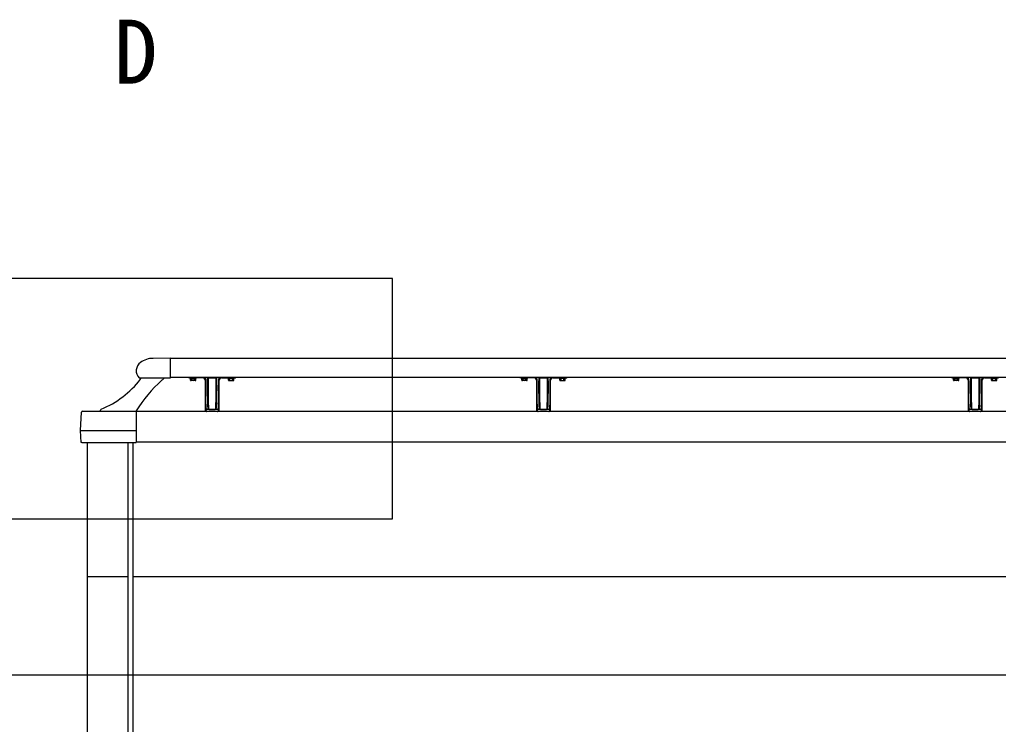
# Model space of a CAD drawing. Units: millimetres, scale not verified. Extents: x -693 to 693, y -1120 to 1121.
# Drawn here: x 277.9 to 381.1, y 504.1 to 578.4 of the extents above; entities that cross this region are included whole.
import ezdxf
from ezdxf.enums import TextEntityAlignment as Align

# ---------------------------------------------------------------- set-up
doc = ezdxf.new("R2010")
doc.units = ezdxf.units.MM
doc.header["$LTSCALE"] = 6
doc.layers.add('0-5_YKK_A1', color=4, linetype='Continuous')
doc.styles.add('ＭＳ ゴシック', font='')
doc.styles.get('ＭＳ ゴシック').set_extended_font_data('MS Gothic')

msp = doc.modelspace()

# ---------------------------------------------------------------- linework, layer by layer
at = {"layer": '0-5_YKK_A1'}
for p, q in [((293.798, 542.684), (291.948, 542.675)), ((293.808, 540.634), (293.798, 542.684)), ((554.411, 542.65), (293.798, 542.65)), ((290.488, 540.617), (293.808, 540.634)), ((554.4, 540.65), (293.808, 540.65)), ((295.679, 540.68), (295.679, 540.68)), ((295.729, 540.63), (295.729, 540.63)), ((297.191, 540.63), (295.729, 540.63)), ((295.854, 540.615), (295.854, 540.63)), ((295.876, 540.615), (296.485, 540.615)), ((295.876, 540.539), (295.876, 540.615)), ((296.485, 540.539), (296.485, 540.615)), ((297.204, 540.63), (297.191, 540.63)), ((297.191, 540.63), (297.191, 540.63)), ((297.757, 540.634), (297.783, 540.65)), ((297.854, 540.62), (298.505, 540.62)), ((298.575, 540.65), (298.601, 540.634)), ((299.168, 540.63), (299.155, 540.63)), ((299.168, 540.63), (299.168, 540.63)), ((300.483, 540.615), (299.873, 540.615)), ((299.873, 540.539), (299.873, 540.615)), ((300.483, 540.539), (300.483, 540.615)), ((300.505, 540.615), (300.505, 540.63)), ((330.604, 540.68), (330.604, 540.68)), ((330.654, 540.63), (330.654, 540.63)), ((332.116, 540.63), (330.654, 540.63)), ((330.779, 540.615), (330.779, 540.63)), ((330.801, 540.615), (331.41, 540.615)), ((330.801, 540.539), (330.801, 540.615)), ((331.41, 540.539), (331.41, 540.615)), ((332.129, 540.63), (332.116, 540.63)), ((332.116, 540.63), (332.116, 540.63)), ((332.682, 540.634), (332.708, 540.65)), ((332.779, 540.62), (333.43, 540.62)), ((333.5, 540.65), (333.526, 540.634)), ((334.093, 540.63), (334.08, 540.63)), ((334.093, 540.63), (334.093, 540.63)), ((335.408, 540.615), (334.798, 540.615)), ((334.798, 540.539), (334.798, 540.615)), ((335.408, 540.539), (335.408, 540.615)), ((335.43, 540.615), (335.43, 540.63)), ((376.104, 540.68), (376.104, 540.68)), ((376.154, 540.63), (376.154, 540.63)), ((377.616, 540.63), (376.154, 540.63)), ((376.279, 540.615), (376.279, 540.63)), ((376.301, 540.615), (376.91, 540.615)), ((376.301, 540.539), (376.301, 540.615)), ((376.91, 540.539), (376.91, 540.615)), ((377.629, 540.63), (377.616, 540.63)), ((377.616, 540.63), (377.616, 540.63)), ((378.182, 540.634), (378.208, 540.65)), ((378.279, 540.62), (378.93, 540.62)), ((379, 540.65), (379.026, 540.634)), ((379.593, 540.63), (379.58, 540.63)), ((379.593, 540.63), (379.593, 540.63)), ((380.908, 540.615), (380.298, 540.615)), ((380.298, 540.539), (380.298, 540.615)), ((380.908, 540.539), (380.908, 540.615)), ((380.93, 540.615), (380.93, 540.63)), ((295.876, 540.539), (296.485, 540.539)), ((295.89, 540.514), (295.934, 540.539)), ((295.89, 540.364), (295.89, 540.514)), ((295.89, 540.364), (295.934, 540.339)), ((295.934, 540.539), (296.424, 540.539)), ((296.424, 540.339), (295.934, 540.339)), ((296.035, 540.365), (296.035, 540.514)), ((296.323, 540.365), (296.323, 540.514)), ((296.468, 540.514), (296.424, 540.539)), ((296.468, 540.364), (296.424, 540.339)), ((296.468, 540.364), (296.468, 540.514)), ((297.429, 540.38), (297.429, 537.084)), ((297.706, 540.554), (297.715, 540.604)), ((297.762, 540.556), (297.756, 540.522)), ((298.603, 540.522), (298.597, 540.556)), ((298.643, 540.604), (298.653, 540.554)), ((298.929, 537.084), (298.929, 540.38)), ((300.483, 540.539), (299.873, 540.539)), ((299.891, 540.514), (299.934, 540.539)), ((299.891, 540.364), (299.891, 540.514)), ((299.891, 540.364), (299.934, 540.339)), ((300.425, 540.539), (299.934, 540.539)), ((299.934, 540.339), (300.425, 540.339)), ((300.035, 540.365), (300.035, 540.514)), ((300.324, 540.365), (300.324, 540.514)), ((300.468, 540.514), (300.425, 540.539)), ((300.468, 540.364), (300.425, 540.339)), ((300.468, 540.364), (300.468, 540.514)), ((330.801, 540.539), (331.41, 540.539)), ((330.815, 540.514), (330.859, 540.539)), ((330.815, 540.364), (330.815, 540.514)), ((330.815, 540.364), (330.859, 540.339)), ((330.859, 540.539), (331.349, 540.539)), ((331.349, 540.339), (330.859, 540.339)), ((330.96, 540.365), (330.96, 540.514)), ((331.248, 540.365), (331.248, 540.514)), ((331.393, 540.514), (331.349, 540.539)), ((331.393, 540.364), (331.349, 540.339)), ((331.393, 540.364), (331.393, 540.514)), ((332.354, 540.38), (332.354, 537.084)), ((332.631, 540.554), (332.64, 540.604)), ((332.687, 540.556), (332.681, 540.522)), ((333.528, 540.522), (333.522, 540.556)), ((333.568, 540.604), (333.578, 540.554)), ((333.854, 537.084), (333.854, 540.38)), ((335.408, 540.539), (334.798, 540.539)), ((334.816, 540.514), (334.859, 540.539)), ((334.816, 540.364), (334.816, 540.514)), ((334.816, 540.364), (334.859, 540.339)), ((335.35, 540.539), (334.859, 540.539)), ((334.859, 540.339), (335.35, 540.339)), ((334.96, 540.365), (334.96, 540.514)), ((335.249, 540.365), (335.249, 540.514)), ((335.393, 540.514), (335.35, 540.539)), ((335.393, 540.364), (335.35, 540.339)), ((335.393, 540.364), (335.393, 540.514)), ((376.301, 540.539), (376.91, 540.539)), ((376.315, 540.514), (376.359, 540.539)), ((376.315, 540.364), (376.315, 540.514)), ((376.315, 540.364), (376.359, 540.339)), ((376.359, 540.539), (376.849, 540.539)), ((376.849, 540.339), (376.359, 540.339)), ((376.46, 540.365), (376.46, 540.514)), ((376.748, 540.365), (376.748, 540.514)), ((376.893, 540.514), (376.849, 540.539)), ((376.893, 540.364), (376.849, 540.339)), ((376.893, 540.364), (376.893, 540.514)), ((377.854, 540.38), (377.854, 537.084)), ((378.131, 540.554), (378.14, 540.604)), ((378.187, 540.556), (378.181, 540.522)), ((379.028, 540.522), (379.022, 540.556)), ((379.068, 540.604), (379.078, 540.554)), ((379.354, 537.084), (379.354, 540.38)), ((380.908, 540.539), (380.298, 540.539)), ((380.316, 540.514), (380.359, 540.539)), ((380.316, 540.364), (380.316, 540.514)), ((380.316, 540.364), (380.359, 540.339)), ((380.85, 540.539), (380.359, 540.539)), ((380.359, 540.339), (380.85, 540.339)), ((380.46, 540.365), (380.46, 540.514)), ((380.749, 540.365), (380.749, 540.514)), ((380.893, 540.514), (380.85, 540.539)), ((380.893, 540.364), (380.85, 540.339)), ((380.893, 540.364), (380.893, 540.514)), ((284.288, 535.088), (284.405, 536.996)), ((286.427, 537.113), (286.427, 537.228)), ((290.173, 537.13), (290.165, 537.113)), ((421.354, 537.088), (290.179, 537.088)), ((290.179, 536.996), (290.179, 535.088)), ((297.603, 537.093), (297.603, 537.088)), ((297.604, 537.093), (298.755, 537.093)), ((297.607, 537.321), (297.812, 537.321)), ((297.756, 537.411), (297.75, 537.442)), ((297.799, 537.395), (297.804, 537.376)), ((298.457, 537.297), (297.902, 537.297)), ((297.911, 537.287), (298.448, 537.287)), ((298.448, 537.246), (297.911, 537.246)), ((298.457, 537.297), (298.457, 537.297)), ((298.547, 537.321), (298.752, 537.321)), ((298.554, 537.376), (298.559, 537.395)), ((298.609, 537.442), (298.603, 537.411)), ((298.755, 537.088), (298.755, 537.093)), ((332.528, 537.093), (332.528, 537.088)), ((332.529, 537.093), (333.68, 537.093)), ((332.532, 537.321), (332.737, 537.321)), ((332.681, 537.411), (332.675, 537.442)), ((332.724, 537.395), (332.729, 537.376)), ((333.382, 537.297), (332.827, 537.297)), ((332.836, 537.287), (333.373, 537.287)), ((333.373, 537.246), (332.836, 537.246)), ((333.382, 537.297), (333.382, 537.297)), ((333.472, 537.321), (333.677, 537.321)), ((333.479, 537.376), (333.484, 537.395)), ((333.534, 537.442), (333.528, 537.411)), ((333.68, 537.088), (333.68, 537.093)), ((378.028, 537.093), (378.028, 537.088)), ((378.029, 537.093), (379.18, 537.093)), ((378.032, 537.321), (378.237, 537.321)), ((378.181, 537.411), (378.175, 537.442)), ((378.224, 537.395), (378.229, 537.376)), ((378.882, 537.297), (378.327, 537.297)), ((378.336, 537.287), (378.873, 537.287)), ((378.873, 537.246), (378.336, 537.246)), ((378.882, 537.297), (378.882, 537.297)), ((378.972, 537.321), (379.177, 537.321)), ((378.979, 537.376), (378.984, 537.395)), ((379.034, 537.442), (379.028, 537.411)), ((379.18, 537.088), (379.18, 537.093)), ((284.363, 535.088), (290.179, 535.088)), ((290.179, 535.088), (290.179, 533.813)), ((284.441, 533.813), (290.179, 533.813)), ((285.004, 533.813), (285.004, 474.188)), ((289.304, 533.813), (289.304, 474.188)), ((289.804, 533.813), (289.804, 474.188)), ((421.354, 533.838), (290.179, 533.838)), ((285.004, 519.688), (289.304, 519.688)), ((289.804, 519.688), (423.854, 519.688))]:
    msp.add_line(p, q, dxfattribs=at)
for points in [[(261.337, 509.325), (441.279, 509.325), (441.279, 563.916), (409.801, 563.916), (419.198, 567.337)], [(261.337, 525.777), (317.179, 525.777), (317.179, 551.103), (261.337, 551.103), (270.734, 554.523)], [(290.724, 540.605), (290.731, 540.617), (290.731, 540.618)], [(293.166, 540.616), (293.166, 540.616), (293.169, 540.618)], [(295.854, 540.615), (296.504, 540.615), (296.504, 540.63)], [(297.854, 540.62), (297.818, 540.613), (297.79, 540.597)], [(298.569, 540.597), (298.538, 540.614), (298.505, 540.62)], [(299.168, 540.63), (300.629, 540.63), (300.629, 540.63)], [(300.505, 540.615), (299.855, 540.615), (299.855, 540.63)], [(330.779, 540.615), (331.429, 540.615), (331.429, 540.63)], [(332.779, 540.62), (332.743, 540.613), (332.715, 540.597)], [(333.494, 540.597), (333.463, 540.614), (333.43, 540.62)], [(334.093, 540.63), (335.554, 540.63), (335.554, 540.63)], [(335.43, 540.615), (334.78, 540.615), (334.78, 540.63)], [(376.279, 540.615), (376.929, 540.615), (376.929, 540.63)], [(378.279, 540.62), (378.243, 540.613), (378.215, 540.597)], [(378.994, 540.597), (378.963, 540.614), (378.93, 540.62)], [(379.593, 540.63), (381.054, 540.63), (381.054, 540.63)], [(380.93, 540.615), (380.28, 540.615), (380.28, 540.63)], [(297.479, 540.554), (297.464, 540.579), (297.447, 540.604)], [(297.505, 540.442), (297.505, 540.455), (297.479, 540.554)], [(297.557, 537.276), (297.544, 537.501), (297.533, 537.753), (297.523, 538.033), (297.514, 538.348), (297.508, 538.69), (297.503, 539.057), (297.501, 539.379), (297.5, 539.716), (297.502, 540.072), (297.505, 540.442)], [(297.75, 537.442), (297.738, 537.677), (297.727, 537.939), (297.718, 538.23), (297.711, 538.547), (297.706, 538.8), (297.703, 539.066), (297.701, 539.348), (297.7, 539.642), (297.701, 540.086), (297.706, 540.554)], [(297.756, 540.522), (297.751, 540.052), (297.75, 539.605), (297.751, 539.312), (297.753, 539.031), (297.756, 538.762), (297.761, 538.505), (297.768, 538.191), (297.777, 537.901), (297.787, 537.635), (297.799, 537.395)], [(298.559, 537.395), (298.571, 537.631), (298.582, 537.895), (298.591, 538.187), (298.598, 538.505), (298.602, 538.76), (298.606, 539.027), (298.608, 539.31), (298.609, 539.605), (298.607, 540.051), (298.603, 540.522)], [(298.653, 540.554), (298.657, 540.086), (298.659, 539.642), (298.658, 539.35), (298.656, 539.07), (298.652, 538.802), (298.648, 538.547), (298.641, 538.234), (298.632, 537.946), (298.621, 537.68), (298.609, 537.442)], [(298.854, 540.442), (298.857, 540.119), (298.858, 539.807), (298.858, 539.504), (298.857, 539.213), (298.854, 538.919), (298.85, 538.639), (298.845, 538.373), (298.839, 538.123), (298.831, 537.885), (298.822, 537.664), (298.812, 537.46), (298.802, 537.276)], [(298.88, 540.554), (298.854, 540.455), (298.854, 540.442)], [(298.912, 540.604), (298.892, 540.575), (298.88, 540.554)], [(332.404, 540.554), (332.389, 540.579), (332.372, 540.604)], [(332.43, 540.442), (332.43, 540.455), (332.404, 540.554)], [(332.482, 537.276), (332.469, 537.501), (332.458, 537.753), (332.448, 538.033), (332.439, 538.348), (332.433, 538.69), (332.428, 539.057), (332.426, 539.379), (332.425, 539.716), (332.427, 540.072), (332.43, 540.442)], [(332.675, 537.442), (332.663, 537.677), (332.652, 537.939), (332.643, 538.23), (332.636, 538.547), (332.631, 538.8), (332.628, 539.066), (332.626, 539.348), (332.625, 539.642), (332.626, 540.086), (332.631, 540.554)], [(332.681, 540.522), (332.676, 540.052), (332.675, 539.605), (332.676, 539.312), (332.678, 539.031), (332.681, 538.762), (332.686, 538.505), (332.693, 538.191), (332.702, 537.901), (332.712, 537.635), (332.724, 537.395)], [(333.484, 537.395), (333.496, 537.631), (333.507, 537.895), (333.516, 538.187), (333.523, 538.505), (333.527, 538.76), (333.531, 539.027), (333.533, 539.31), (333.534, 539.605), (333.532, 540.051), (333.528, 540.522)], [(333.578, 540.554), (333.582, 540.086), (333.584, 539.642), (333.583, 539.35), (333.581, 539.07), (333.577, 538.802), (333.573, 538.547), (333.566, 538.234), (333.557, 537.946), (333.546, 537.68), (333.534, 537.442)], [(333.779, 540.442), (333.782, 540.119), (333.783, 539.807), (333.783, 539.504), (333.782, 539.213), (333.779, 538.919), (333.775, 538.639), (333.77, 538.373), (333.764, 538.123), (333.756, 537.885), (333.747, 537.664), (333.737, 537.46), (333.727, 537.276)], [(333.805, 540.554), (333.779, 540.455), (333.779, 540.442)], [(333.837, 540.604), (333.817, 540.575), (333.805, 540.554)], [(377.904, 540.554), (377.889, 540.579), (377.872, 540.604)], [(377.93, 540.442), (377.93, 540.455), (377.904, 540.554)], [(377.982, 537.276), (377.969, 537.501), (377.958, 537.753), (377.948, 538.033), (377.939, 538.348), (377.933, 538.69), (377.928, 539.057), (377.926, 539.379), (377.925, 539.716), (377.927, 540.072), (377.93, 540.442)], [(378.175, 537.442), (378.163, 537.677), (378.152, 537.939), (378.143, 538.23), (378.136, 538.547), (378.131, 538.8), (378.128, 539.066), (378.126, 539.348), (378.125, 539.642), (378.126, 540.086), (378.131, 540.554)], [(378.181, 540.522), (378.176, 540.052), (378.175, 539.605), (378.176, 539.312), (378.178, 539.031), (378.181, 538.762), (378.186, 538.505), (378.193, 538.191), (378.202, 537.901), (378.212, 537.635), (378.224, 537.395)], [(378.984, 537.395), (378.996, 537.631), (379.007, 537.895), (379.016, 538.187), (379.023, 538.505), (379.027, 538.76), (379.031, 539.027), (379.033, 539.31), (379.034, 539.605), (379.032, 540.051), (379.028, 540.522)], [(379.078, 540.554), (379.082, 540.086), (379.084, 539.642), (379.083, 539.35), (379.081, 539.07), (379.077, 538.802), (379.073, 538.547), (379.066, 538.234), (379.057, 537.946), (379.046, 537.68), (379.034, 537.442)], [(379.279, 540.442), (379.282, 540.119), (379.283, 539.807), (379.283, 539.504), (379.282, 539.213), (379.279, 538.919), (379.275, 538.639), (379.27, 538.373), (379.264, 538.123), (379.256, 537.885), (379.247, 537.664), (379.237, 537.46), (379.227, 537.276)], [(379.305, 540.554), (379.279, 540.455), (379.279, 540.442)], [(379.337, 540.604), (379.317, 540.575), (379.305, 540.554)], [(284.53, 537.113), (290.179, 537.113), (290.179, 536.996)], [(297.554, 537.088), (297.556, 537.164), (297.557, 537.229)], [(297.604, 537.093), (297.604, 537.093), (297.603, 537.093)], [(297.812, 537.321), (297.776, 537.364), (297.756, 537.411)], [(297.804, 537.376), (297.837, 537.32), (297.844, 537.313)], [(298.603, 537.411), (298.583, 537.365), (298.547, 537.321)], [(298.755, 537.093), (298.755, 537.093), (298.755, 537.093)], [(298.802, 537.229), (298.804, 537.129), (298.805, 537.088)], [(332.479, 537.088), (332.481, 537.164), (332.482, 537.229)], [(332.529, 537.093), (332.529, 537.093), (332.528, 537.093)], [(332.737, 537.321), (332.701, 537.364), (332.681, 537.411)], [(332.729, 537.376), (332.762, 537.32), (332.769, 537.313)], [(333.528, 537.411), (333.508, 537.365), (333.472, 537.321)], [(333.68, 537.093), (333.68, 537.093), (333.68, 537.093)], [(333.727, 537.229), (333.729, 537.129), (333.73, 537.088)], [(377.979, 537.088), (377.981, 537.164), (377.982, 537.229)], [(378.029, 537.093), (378.029, 537.093), (378.028, 537.093)], [(378.237, 537.321), (378.201, 537.364), (378.181, 537.411)], [(378.229, 537.376), (378.262, 537.32), (378.269, 537.313)], [(379.028, 537.411), (379.008, 537.365), (378.972, 537.321)], [(379.18, 537.093), (379.18, 537.093), (379.18, 537.093)], [(379.227, 537.229), (379.229, 537.129), (379.23, 537.088)], [(284.441, 533.813), (284.366, 533.813), (284.288, 535.088), (284.363, 535.088)]]:
    msp.add_lwpolyline(points, dxfattribs=at)
for centre, radius, start, end in [((291.254, 541.371), 1.075, 125.98533, 224.51687), ((291.96, 540.4), 2.275, 90.3, 125.98533), ((302.916, 529.217), 15, 130.53945, 131.99924), ((293.134, 540.654), 0.05, 314.33683, 332.63926), ((295.729, 540.68), 0.05, 217.36868, 269.95502), ((297.195, 540.393), 0.237, 50.20405, 87.81157), ((297.251, 540.449), 0.25, 38.38267, 53.53742), ((297.789, 540.546), 0.0939, 109.4609, 141.52571), ((298.566, 540.54), 0.101, 39.66507, 69.34831), ((299.107, 540.449), 0.25, 126.46476, 141.62052), ((299.164, 540.393), 0.237, 92.16639, 129.83973), ((300.629, 540.68), 0.05, 270.05094, 322.62837), ((330.654, 540.68), 0.05, 217.36868, 269.95502), ((332.12, 540.393), 0.237, 50.20405, 87.81157), ((332.176, 540.449), 0.25, 38.38267, 53.53742), ((332.714, 540.546), 0.0939, 109.4609, 141.52571), ((333.491, 540.54), 0.101, 39.66507, 69.34831), ((334.032, 540.449), 0.25, 126.46476, 141.62052), ((334.089, 540.393), 0.237, 92.16639, 129.83973), ((335.554, 540.68), 0.05, 270.05094, 322.62837), ((376.154, 540.68), 0.05, 217.36868, 269.95502), ((377.62, 540.393), 0.237, 50.20405, 87.81157), ((377.676, 540.449), 0.25, 38.38267, 53.53742), ((378.214, 540.546), 0.0939, 109.4609, 141.52571), ((378.991, 540.54), 0.101, 39.66507, 69.34831), ((379.532, 540.449), 0.25, 126.46476, 141.62052), ((379.589, 540.393), 0.237, 92.16639, 129.83973), ((282.703, 546.577), 10, 292.24649, 322.37266), ((302.916, 529.217), 15, 131.99924, 148.15864), ((282.703, 546.577), 10, 322.37284, 323.33184), ((295.962, 540.406), 0.13, 55.86369, 115.45615), ((295.962, 540.473), 0.13, 244.54385, 304.13631), ((296.179, 540.058), 0.478, 72.41205, 107.58795), ((296.179, 540.82), 0.478, 252.41205, 287.58795), ((296.396, 540.406), 0.13, 64.54385, 124.13631), ((296.396, 540.473), 0.13, 235.86369, 295.45615), ((297.179, 540.389), 0.25, 2.19683, 48.0263), ((296.937, 540.38), 0.492, 0.01997, 2.17326), ((297.848, 540.526), 0.0913, 129.75912, 160.98213), ((298.51, 540.526), 0.0918, 19.10869, 50.15006), ((299.419, 540.38), 0.49, 177.82244, 179.98433), ((299.18, 540.389), 0.25, 131.96794, 177.80317), ((299.962, 540.406), 0.13, 55.86369, 115.45615), ((299.962, 540.473), 0.13, 244.54385, 304.13631), ((300.18, 540.058), 0.478, 72.41205, 107.58795), ((300.18, 540.82), 0.478, 252.41205, 287.58795), ((300.397, 540.406), 0.13, 64.54385, 124.13631), ((300.397, 540.473), 0.13, 235.86369, 295.45615), ((330.887, 540.406), 0.13, 55.86369, 115.45615), ((330.887, 540.473), 0.13, 244.54385, 304.13631), ((331.104, 540.058), 0.478, 72.41205, 107.58795), ((331.104, 540.82), 0.478, 252.41205, 287.58795), ((331.321, 540.406), 0.13, 64.54385, 124.13631), ((331.321, 540.473), 0.13, 235.86369, 295.45615), ((332.104, 540.389), 0.25, 2.19683, 48.0263), ((331.862, 540.38), 0.492, 0.01997, 2.17326), ((332.773, 540.526), 0.0913, 129.75912, 160.98213), ((333.435, 540.526), 0.0918, 19.10869, 50.15006), ((334.344, 540.38), 0.49, 177.82244, 179.98433), ((334.105, 540.389), 0.25, 131.96794, 177.80317), ((334.887, 540.406), 0.13, 55.86369, 115.45615), ((334.887, 540.473), 0.13, 244.54385, 304.13631), ((335.105, 540.058), 0.478, 72.41205, 107.58795), ((335.105, 540.82), 0.478, 252.41205, 287.58795), ((335.322, 540.406), 0.13, 64.54385, 124.13631), ((335.322, 540.473), 0.13, 235.86369, 295.45615), ((376.387, 540.406), 0.13, 55.86369, 115.45615), ((376.387, 540.473), 0.13, 244.54385, 304.13631), ((376.604, 540.058), 0.478, 72.41205, 107.58795), ((376.604, 540.82), 0.478, 252.41205, 287.58795), ((376.821, 540.406), 0.13, 64.54385, 124.13631), ((376.821, 540.473), 0.13, 235.86369, 295.45615), ((377.604, 540.389), 0.25, 2.19683, 48.0263), ((377.362, 540.38), 0.492, 0.01997, 2.17326), ((378.273, 540.526), 0.0913, 129.75912, 160.98213), ((378.935, 540.526), 0.0918, 19.10869, 50.15006), ((379.844, 540.38), 0.49, 177.82244, 179.98433), ((379.605, 540.389), 0.25, 131.96794, 177.80317), ((380.387, 540.406), 0.13, 55.86369, 115.45615), ((380.387, 540.473), 0.13, 244.54385, 304.13631), ((380.605, 540.058), 0.478, 72.41205, 107.58795), ((380.605, 540.82), 0.478, 252.41205, 287.58795), ((380.822, 540.406), 0.13, 64.54385, 124.13631), ((380.822, 540.473), 0.13, 235.86369, 295.45615), ((284.529, 536.988), 0.125, 90, 176.5), ((284.53, 537.148), 0.0348, 269.79476, 270.20524), ((286.527, 537.228), 0.1, 112.24631, 180.3), ((297.606, 537.272), 0.0489, 88.61222, 175.62698), ((296.888, 537.252), 0.67, 358.08206, 2.06433), ((297.576, 537.166), 0.0784, 268.55021, 290.20758), ((297.932, 537.376), 0.132, 204.75431, 260.91216), ((297.899, 537.387), 0.0898, 216.71762, 271.78816), ((297.911, 537.387), 0.0997, 228.12324, 269.87876), ((298.426, 537.378), 0.134, 279.49504, 334.83848), ((298.448, 537.387), 0.1, 270.19018, 311.80782), ((298.46, 537.387), 0.0898, 268.21173, 323.28205), ((298.42, 537.416), 0.14, 312.18991, 343.29419), ((298.753, 537.272), 0.0489, 4.37302, 91.38778), ((298.783, 537.172), 0.0842, 250.53633, 270.76801), ((299.556, 537.252), 0.755, 178.16035, 181.69326), ((332.531, 537.272), 0.0489, 88.61222, 175.62698), ((331.813, 537.252), 0.67, 358.08206, 2.06433), ((332.501, 537.166), 0.0784, 268.55021, 290.20758), ((332.857, 537.376), 0.132, 204.75431, 260.91216), ((332.824, 537.387), 0.0898, 216.71762, 271.78816), ((332.836, 537.387), 0.0997, 228.12324, 269.87876), ((333.351, 537.378), 0.134, 279.49504, 334.83848), ((333.373, 537.387), 0.1, 270.19018, 311.80782), ((333.385, 537.387), 0.0898, 268.21173, 323.28205), ((333.345, 537.416), 0.14, 312.18991, 343.29419), ((333.678, 537.272), 0.0489, 4.37302, 91.38778), ((333.708, 537.172), 0.0842, 250.53633, 270.76801), ((334.481, 537.252), 0.755, 178.16035, 181.69326), ((378.031, 537.272), 0.0489, 88.61222, 175.62698), ((377.313, 537.252), 0.67, 358.08206, 2.06433), ((378.001, 537.166), 0.0784, 268.55021, 290.20758), ((378.357, 537.376), 0.132, 204.75431, 260.91216), ((378.324, 537.387), 0.0898, 216.71762, 271.78816), ((378.336, 537.387), 0.0997, 228.12324, 269.87876), ((378.851, 537.378), 0.134, 279.49504, 334.83848), ((378.873, 537.387), 0.1, 270.19018, 311.80782), ((378.885, 537.387), 0.0898, 268.21173, 323.28205), ((378.845, 537.416), 0.14, 312.18991, 343.29419), ((379.178, 537.272), 0.0489, 4.37302, 91.38778), ((379.208, 537.172), 0.0842, 250.53633, 270.76801), ((379.981, 537.252), 0.755, 178.16035, 181.69326)]:
    msp.add_arc(centre, radius, start, end, dxfattribs=at)
msp.add_ellipse((284.529, 536.988), major_axis=(0.2, 0), ratio=0.625, start_param=1.5674692, end_param=1.5707963, dxfattribs=at)

# ---------------------------------------------------------------- texts
at = {"layer": '0-5_YKK_A1', "style": 'ＭＳ ゴシック'}
msp.add_text('D', height=6.768, dxfattribs=at).set_placement((287.813, 569.572), align=Align.BOTTOM_LEFT)

doc.saveas('drawing.dxf')
